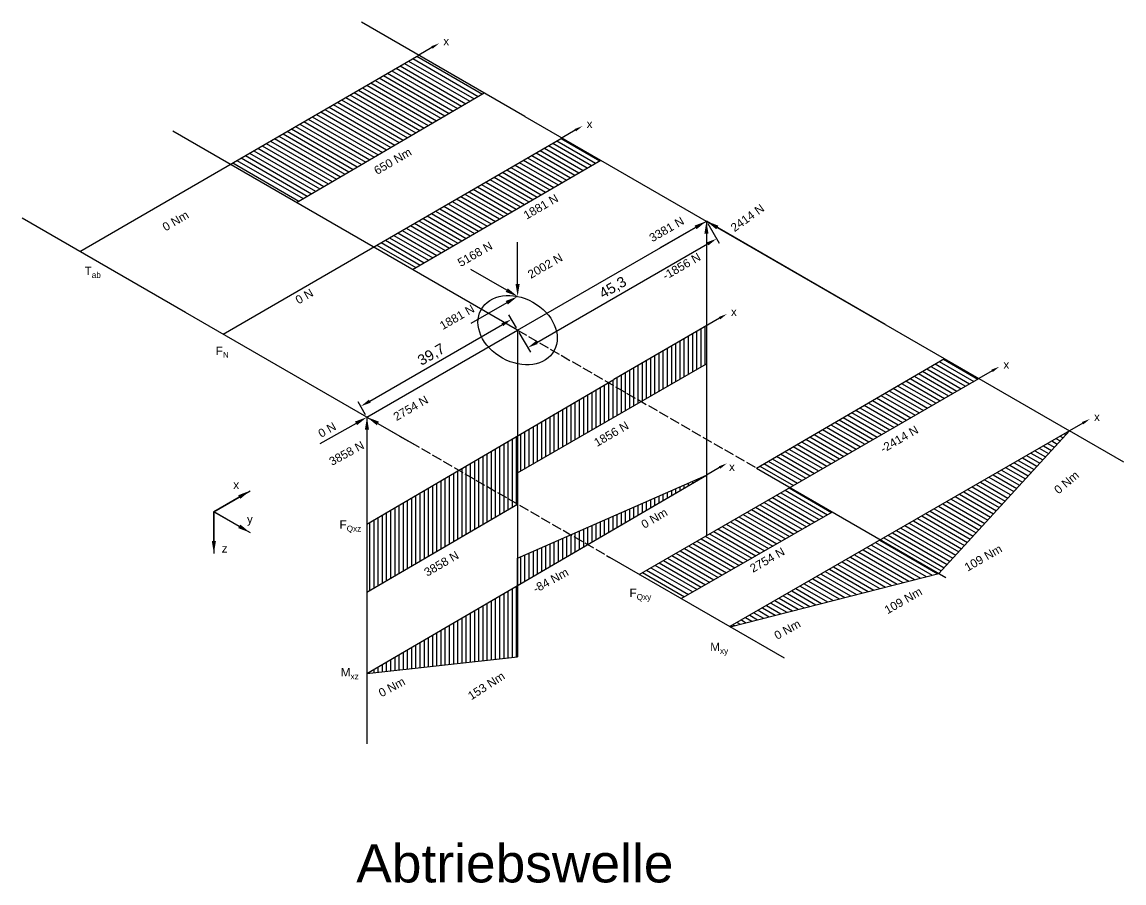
# Model space of a CAD drawing. Header units: millimetres. Extents: x 1371 to 2336, y 863 to 1092.
# Drawn here: x 2073 to 2335.9, y 866.5 to 1071.8 of the extents above; entities that cross this region are included whole.
import ezdxf
from ezdxf import colors
from ezdxf.entities.mleader import LeaderData, LeaderLine
from ezdxf.math import Vec2, Vec3

# ---------------------------------------------------------------- set-up
doc = ezdxf.new("R2010")
doc.units = ezdxf.units.MM
doc.linetypes.add('ACAD_ISO02W100', pattern=[15, 12, -3])
doc.layers.add('Koordinatensystem', color=7, linetype='Continuous', true_color=0xffffff)
for name, color, linetype in [('Lagerkräfte', 10, 'Continuous'), ('Momente', 1, 'Continuous'), ('Normalkräfte', 104, 'Continuous'), ('Querkräfte', 104, 'Continuous')]:
    doc.layers.add(name, color=color, linetype=linetype)
doc.styles.get("Standard").update_dxf_attribs({"font": 'arial.ttf'})
doc.dimstyles.new('ISO-25', dxfattribs={"dimtxt": 2.5, "dimasz": 2.5, "dimexe": 1.25, "dimexo": 0.625, "dimtad": 1, "dimtxsty": 'Standard', "dimcen": 2.5, "dimadec": 0, "dimazin": 0, "dimtfac": 1, "dimtmove": 0, "dimatfit": 3, "dimfxl": 1, "dimarcsym": 0})
pattern_1 = [(150, (0, 0), (-0.5, -0.8660254), [])]
pattern_2 = [(90, (0, 0), (-1, 6e-17), [])]

# ---------------------------------------------------------------- blocks, each defined once
blk = doc.blocks.new('*D9')
at = {"color": 0, "lineweight": -2, "transparency": 16777216}
for p, q in [((2190.94, 998.86), (2189.14, 1001.97)), ((2155.99, 981.39), (2187.6, 999.64)), ((2155, 978.11), (2153.2, 981.22))]:
    blk.add_line(p, q, dxfattribs=at)
at = {"color": 0, "transparency": 16777216}
for points in [[(2187.39, 1000), (2187.81, 999.28), (2189.76, 1000.89)], [(2155.78, 981.75), (2156.2, 981.03), (2153.82, 980.14)]]:
    blk.add_solid(points, dxfattribs=at)
at = {"layer": 'Defpoints', "color": 0, "transparency": 16777216}
for p in [(2189.76, 1000.89), (2191.25, 998.32), (2155.31, 977.57)]:
    blk.add_point(p, dxfattribs=at)
at = {"color": 0, "transparency": 16777216, "insert": (2170.73, 992.36), "char_height": 2.5, "attachment_point": 5, "rotation": 30}
blk.add_mtext('39,7', dxfattribs=at)
blk = doc.blocks.new('*D10')
at = {"color": 0, "lineweight": -2, "transparency": 16777216}
for p, q in [((2236.59, 1023.78), (2239.32, 1019.05)), ((2195.83, 995.38), (2236.53, 1018.88)), ((2191.56, 997.78), (2194.29, 993.05))]:
    blk.add_line(p, q, dxfattribs=at)
at = {"color": 0, "transparency": 16777216}
for points in [[(2236.32, 1019.24), (2236.74, 1018.52), (2238.7, 1020.13)], [(2195.62, 995.74), (2196.04, 995.02), (2193.67, 994.13)]]:
    blk.add_solid(points, dxfattribs=at)
at = {"layer": 'Defpoints', "color": 0, "transparency": 16777216}
for p in [(2236.28, 1024.32), (2238.7, 1020.13), (2191.25, 998.32)]:
    blk.add_point(p, dxfattribs=at)
at = {"color": 0, "transparency": 16777216, "insert": (2214.04, 1008.35), "char_height": 2.5, "attachment_point": 5, "rotation": 30}
blk.add_mtext('45,3', dxfattribs=at)

msp = doc.modelspace()

# ---------------------------------------------------------------- hatches: boundary and pattern name
at = {"layer": 'Momente'}
h = msp.add_hatch(dxfattribs=at)
h.set_pattern_fill('_USER', color=256, angle=150, pattern_type=0)
h.set_pattern_definition([(150, (37.9946, 19.3884), (-0.5, -0.8660254), [])])
h.paths.add_polyline_path([(2183.304, 1054.907), (2167.668, 1063.934), (2122.71, 1037.891), (2138.485, 1028.783)])
h = msp.add_hatch(dxfattribs=at)
h.set_pattern_fill('_USER', color=256, angle=150, pattern_type=0)
h.set_pattern_definition(pattern_1)
h.paths.add_polyline_path([(2291.751, 940.295), (2277.826, 948.334), (2241.867, 927.595), (2241.91, 927.57)])
h.paths.add_polyline_path([(2277.826, 948.334), (2291.751, 940.295), (2322.884, 974.32)])
h = msp.add_hatch(dxfattribs=at)
h.set_pattern_fill('_USER', color=256, angle=90, pattern_type=0)
h.set_pattern_definition(pattern_2)
h.paths.add_polyline_path([(2191.248, 937.417), (2155.308, 916.415), (2191.248, 920.386)])
h.paths.add_polyline_path([(2207.95, 947.177), (2203.9, 949.516), (2191.248, 943.961), (2191.248, 937.417)])
h.paths.add_polyline_path([(2236.281, 963.733), (2203.9, 949.516), (2207.95, 947.177)])
at = {"layer": 'Normalkräfte'}
h = msp.add_hatch(dxfattribs=at)
h.set_pattern_fill('_USER', color=256, angle=150, pattern_type=0)
h.set_pattern_definition(pattern_1)
h.paths.add_polyline_path([(2211.077, 1038.872), (2201.853, 1044.197), (2156.895, 1018.154), (2166.197, 1012.784)])
at = {"layer": 'Querkräfte'}
h = msp.add_hatch(dxfattribs=at)
h.set_pattern_fill('_USER', color=256, angle=90, pattern_type=0)
h.set_pattern_definition(pattern_2)
h.paths.add_polyline_path([(2220.698, 981.317), (2212.908, 985.815), (2191.248, 973.118), (2191.248, 964.304)])
h.paths.add_polyline_path([(2236.281, 990.319), (2236.281, 999.362), (2214.198, 986.57), (2212.908, 985.815), (2220.698, 981.317)])
h.paths.add_polyline_path([(2191.248, 956.82), (2177.24, 964.908), (2155.308, 952.052), (2155.308, 935.82)])
h.paths.add_polyline_path([(2191.248, 973.118), (2177.24, 964.908), (2191.248, 956.82)])
h = msp.add_hatch(dxfattribs=at)
h.set_pattern_fill('_USER', color=256, angle=150, pattern_type=0)
h.set_pattern_definition(pattern_1)
h.paths.add_polyline_path([(2301.276, 986.795), (2293.029, 991.557), (2248.202, 965.438), (2256.219, 960.809)])
h.paths.add_polyline_path([(2256.219, 960.809), (2220.26, 940.07), (2230.29, 934.28), (2266.339, 954.966)])

# ---------------------------------------------------------------- linework, layer by layer
for p, q in [((2086.83, 1017.106), (2167.668, 1063.934)), ((2138.485, 1028.783), (2183.304, 1054.907)), ((2192.98, 1049.32), (2322.884, 974.32)), ((2166.197, 1012.784), (2211.077, 1038.872)), ((2278.94, 999.691), (2236.281, 1024.32)), ((2236.281, 1024.32), (2236.281, 949.31)), ((2155.308, 977.57), (2112.007, 1002.57)), ((2191.248, 998.32), (2191.248, 920.386)), ((2248.202, 965.438), (2293.029, 991.557)), ((2191.248, 964.304), (2236.281, 990.319)), ((2155.308, 977.57), (2155.308, 899.636)), ((2322.884, 974.32), (2241.867, 927.595)), ((2291.751, 940.295), (2322.884, 974.32)), ((2155.308, 916.415), (2236.281, 963.733)), ((2191.248, 943.961), (2236.281, 963.733)), ((2155.308, 935.82), (2191.248, 956.82)), ((2230.29, 934.28), (2266.339, 954.966)), ((2241.91, 927.57), (2213.267, 944.108)), ((2241.91, 927.57), (2291.751, 940.295)), ((2155.308, 916.415), (2191.248, 920.386))]:
    msp.add_line(p, q)
for points in [[(2192.98, 1049.32), (2154.009, 1071.82)], [(2191.248, 998.32), (2108.976, 1045.82)], [(2121.015, 997.369), (2201.853, 1044.197)], [(2112.007, 1002.57), (2073.036, 1025.07)], [(2155.308, 977.57), (2191.248, 998.32), (2236.281, 1024.32)], [(2155.308, 952.052), (2214.198, 986.57)], [(2220.26, 940.07), (2301.276, 986.795)], [(2335.874, 966.82), (2322.884, 974.32)], [(2248.202, 965.438), (2293.406, 939.339)], [(2254.901, 920.07), (2241.91, 927.57)]]:
    msp.add_lwpolyline(points)
at = {"linetype": 'ACAD_ISO02W100', "ltscale": 0.2}
for points in [[(2191.248, 998.32), (2248.202, 965.438)], [(2155.308, 977.57), (2213.267, 944.108)]]:
    msp.add_lwpolyline(points, dxfattribs=at)
msp.add_ellipse((2191.248, 998.32), major_axis=(-8.66, 5), ratio=0.7605656, start_param=3.1619845, end_param=9.4451698)
at = {"layer": 'Defpoints'}
msp.add_line((2191.248, 920.386), (2191.248, 943.961), dxfattribs=at)
at = {"layer": 'Koordinatensystem'}
for points in [[(2118.795, 955.018), (2127.455, 960.018)], [(2118.795, 955.018), (2127.455, 950.018)], [(2118.795, 955.018), (2118.795, 945.018)]]:
    msp.add_lwpolyline(points, dxfattribs=at)

# ---------------------------------------------------------------- texts
at = {"char_height": 2, "attachment_point": 1, "line_spacing_factor": 0.263489}
for insert in [(2173.518, 1068.26), (2207.703, 1048.523), (2242.131, 1003.697), (2307.126, 991.121), (2328.734, 978.646), (2241.674, 966.732)]:
    msp.add_mtext_dynamic_manual_height_columns('x', width=0.70778, gutter_width=45.543, heights=[0], dxfattribs=dict(at, insert=insert))
at = {"char_height": 2, "attachment_point": 1}
for s, insert in [('\\A1;T{\\H0.7x;\\S^ ab;}', (2087.955, 1013.466)), ('\\A1;F{\\H0.7x;\\S^ N;}', (2119.236, 994.401)), ('\\A1;F{\\H0.7x;\\S^ Qxz;}', (2148.765, 952.958)), ('\\A1;F{\\H0.7x;\\S^ Qxy;}', (2217.935, 936.65)), ('\\A1;M{\\H0.7x;\\S^ xy;}', (2237.188, 923.773)), ('\\A1;M{\\H0.7x;\\S^ xz;}', (2149.062, 917.708))]:
    msp.add_mtext_dynamic_manual_height_columns(s, width=5.28207, gutter_width=45.543, heights=[0], dxfattribs=dict(at, insert=insert))
at = {"layer": 'Defpoints', "insert": (2152.753, 875.689), "char_height": 9.10853, "attachment_point": 1}
msp.add_mtext_dynamic_manual_height_columns('Abtriebswelle', width=87.07401, gutter_width=45.543, heights=[0], dxfattribs=at)
at = {"layer": 'Koordinatensystem'}
for s, p in [('x', (2123.422, 960.446)), ('y', (2126.682, 952.253)), ('z', (2120.657, 945.245))]:
    msp.add_text(s, height=2, dxfattribs=at).set_placement(p)
at = {"layer": 'Lagerkräfte', "char_height": 2, "attachment_point": 1}
for s, width, insert, rotation in [('2414 N', 10.09857, (2241.821, 1023.289), 35.7784), ('3381 N', 10.0565, (2222.374, 1020.997), 30), ('5168 N', 9.62153, (2176.675, 1015.076), 30), ('2002 N', 14.71992, (2193.402, 1012.261), 30), ('-1856 N', 12.01258, (2225.535, 1011.938), 30), ('1881 N', 9.81297, (2172.384, 1000.055), 30), ('2754 N', 10.27589, (2161.343, 978.338), 30), ('0 N', 9.55939, (2143.403, 974.338), 29.58826), ('3858 N', 10.05405, (2146.004, 967.674), 28.61597)]:
    msp.add_mtext_dynamic_manual_height_columns(s, width=width, gutter_width=45.543, heights=[0], dxfattribs=dict(at, insert=insert, rotation=rotation))
at = {"layer": 'Momente', "char_height": 2, "attachment_point": 1}
for s, width, insert, rotation in [('650 Nm', 13.58435, (2156.715, 1037.045), 30.08304), ('0 Nm', 8.19154, (2106.265, 1023.573), 30.38783), ('0 Nm', 8.25066, (2318.967, 960.616), 40.13436), ('0 Nm', 8.19154, (2220.461, 952.626), 30.30095), ('109 Nm', 15.49082, (2297.567, 942.418), 29.97351), ('-84 Nm', 15.49082, (2194.617, 937.302), 28.71052), ('109 Nm', 15.49082, (2278.475, 932.241), 29.84911), ('0 Nm', 8.05171, (2252.176, 926.147), 29.2697), ('0 Nm', 9.37511, (2157.815, 912.467), 28.3904), ('153 Nm', 15.49082, (2179.109, 911.684), 32.68138)]:
    msp.add_mtext_dynamic_manual_height_columns(s, width=width, gutter_width=45.543, heights=[0], dxfattribs=dict(at, insert=insert, rotation=rotation))
at = {"layer": 'Normalkräfte', "char_height": 2, "attachment_point": 1}
for s, insert, rotation in [('1881 N', (2192.378, 1026.377), 30.16912), ('0 N', (2137.98, 1006.165), 30.08304)]:
    msp.add_mtext_dynamic_manual_height_columns(s, width=10.12337, gutter_width=45.543, heights=[0], dxfattribs=dict(at, insert=insert, rotation=rotation))
at = {"layer": 'Querkräfte', "char_height": 2, "attachment_point": 1}
for s, insert, rotation in [('1856 N', (2209.184, 972.168), 30.07952), ('-2414 N', (2277.462, 970.686), 30.16953), ('2754 N', (2246.379, 942.149), 29.84911), ('3858 N', (2168.662, 941.211), 30.29808)]:
    msp.add_mtext_dynamic_manual_height_columns(s, width=11.88063, gutter_width=45.543, heights=[0], dxfattribs=dict(at, insert=insert, rotation=rotation))

# ---------------------------------------------------------------- dimensions: what is measured, and where the dimension line sits
dim = msp.add_linear_dim(base=(2238.698, 1020.134), p1=(2191.248, 998.32), p2=(2236.281, 1024.32), angle=30, text='45,3', dimstyle='ISO-25')
dim.commit()
dim.dimension.update_dxf_attribs({"geometry": '*D10', "text_midpoint": (2215.101, 1006.51), "dimtype": 161})
dim = msp.add_aligned_dim(p1=(2155.308, 977.57), p2=(2191.248, 998.32), distance=2.968, text='39,7', dimstyle='ISO-25')
dim.commit()
dim.dimension.update_dxf_attribs({"geometry": '*D9', "text_midpoint": (2170.73, 992.358)})

# ---------------------------------------------------------------- leaders
ml = msp.add_multileader_mtext('Standard')
ml.set_content('', color=256)
ml.set_leader_properties()
ml.build(insert=Vec2(0, 0))
ml.multileader.update_dxf_attribs({"has_dogleg": 0, "arrow_head_size": 2})
ctx = ml.context
ctx.base_point, ctx.arrow_head_size, ctx.plane_origin, ctx.plane_x_axis, ctx.plane_y_axis = Vec3(2164.204, 1061.934), 2, Vec3(2145.615, 1062.405), Vec3(0.8660464, 0.4999636), Vec3(-0.4999636, 0.8660464)
ctx.text_align_type = 2
notes = []
notes.append((ctx, [(0, (1, 1, 0), (2174.597, 1067.934), (-0.8660464, -0.4999636), 8, [(0, [(2172.549, 1066.753)], 0, [])])]))
ctx.mtext.insert, ctx.mtext.text_direction, ctx.mtext.rotation, ctx.mtext.alignment, ctx.mtext.flow_direction = Vec3(2164.936, 1064.666), Vec3(0.8660464, 0.4999636), 0.5235568, 3, 5
ml = msp.add_multileader_mtext('Standard')
ml.set_content('', color=256)
ml.set_leader_properties()
ml.build(insert=Vec2(0, 0))
ml.multileader.update_dxf_attribs({"has_dogleg": 0, "arrow_head_size": 2})
ctx = ml.context
ctx.base_point, ctx.arrow_head_size, ctx.plane_origin, ctx.plane_x_axis, ctx.plane_y_axis = Vec3(2198.389, 1042.198), 2, Vec3(2179.8, 1042.669), Vec3(0.8660464, 0.4999636), Vec3(-0.4999636, 0.8660464)
ctx.text_align_type = 2
notes.append((ctx, [(0, (1, 1, 0), (2208.782, 1048.197), (-0.8660464, -0.4999636), 8, [(0, [(2206.734, 1047.016)], 0, [])])]))
ctx.mtext.insert, ctx.mtext.text_direction, ctx.mtext.rotation, ctx.mtext.alignment, ctx.mtext.flow_direction = Vec3(2199.121, 1044.93), Vec3(0.8660464, 0.4999636), 0.5235568, 3, 5
ml = msp.add_multileader_mtext('Standard')
ml.set_content('', color=256)
ml.set_leader_properties()
ml.build(insert=Vec2(0, 0))
ml.multileader.update_dxf_attribs({"has_dogleg": 0, "arrow_head_size": 2})
ctx = ml.context
ctx.base_point, ctx.arrow_head_size, ctx.plane_origin, ctx.plane_x_axis, ctx.plane_y_axis = Vec3(2210.733, 984.57), 2, Vec3(2214.228, 997.792), Vec3(0.8660464, 0.4999636), Vec3(-0.4999636, 0.8660464)
ctx.text_align_type = 2
notes.append((ctx, [(0, (1, 1, 0), (2221.126, 990.57), (-0.8660464, -0.4999636), 8, [(0, [(2241.162, 1002.189)], 0, [])])]))
ctx.mtext.insert, ctx.mtext.text_direction, ctx.mtext.rotation, ctx.mtext.alignment, ctx.mtext.flow_direction = Vec3(2211.466, 987.302), Vec3(0.8660464, 0.4999636), 0.5235568, 3, 5
ml = msp.add_multileader_mtext('Standard')
ml.set_content('', color=256)
ml.set_leader_properties()
ml.build(insert=Vec2(0, 0))
ml.multileader.update_dxf_attribs({"has_dogleg": 0, "arrow_head_size": 2})
ctx = ml.context
ctx.base_point, ctx.arrow_head_size, ctx.plane_origin, ctx.plane_x_axis, ctx.plane_y_axis = Vec3(2297.812, 984.796), 2, Vec3(2279.223, 985.267), Vec3(0.8660464, 0.4999636), Vec3(-0.4999636, 0.8660464)
ctx.text_align_type = 2
notes.append((ctx, [(0, (1, 1, 0), (2308.205, 990.795), (-0.8660464, -0.4999636), 8, [(0, [(2306.157, 989.614)], 0, [])])]))
ctx.mtext.insert, ctx.mtext.text_direction, ctx.mtext.rotation, ctx.mtext.alignment, ctx.mtext.flow_direction = Vec3(2298.544, 987.528), Vec3(0.8660464, 0.4999636), 0.5235568, 3, 5
ml = msp.add_multileader_mtext('Standard')
ml.set_content('', color=256)
ml.set_leader_properties()
ml.build(insert=Vec2(0, 0))
ml.multileader.update_dxf_attribs({"has_dogleg": 0, "arrow_head_size": 2})
ctx = ml.context
ctx.base_point, ctx.arrow_head_size, ctx.plane_origin, ctx.plane_x_axis, ctx.plane_y_axis = Vec3(2319.42, 972.32), 2, Vec3(2300.83, 972.792), Vec3(0.8660464, 0.4999636), Vec3(-0.4999636, 0.8660464)
ctx.text_align_type = 2
notes.append((ctx, [(0, (1, 1, 0), (2329.812, 978.32), (-0.8660464, -0.4999636), 8, [(0, [(2327.765, 977.139)], 0, [])])]))
ctx.mtext.insert, ctx.mtext.text_direction, ctx.mtext.rotation, ctx.mtext.alignment, ctx.mtext.flow_direction = Vec3(2320.152, 975.052), Vec3(0.8660464, 0.4999636), 0.5235568, 3, 5
ml = msp.add_multileader_mtext('Standard')
ml.set_content('', color=256)
ml.set_leader_properties()
ml.build(insert=Vec2(0, 0))
ml.multileader.update_dxf_attribs({"has_dogleg": 0, "arrow_head_size": 2})
ctx = ml.context
ctx.base_point, ctx.arrow_head_size, ctx.plane_origin, ctx.plane_x_axis, ctx.plane_y_axis = Vec3(2232.817, 961.734), 2, Vec3(2214.228, 962.154), Vec3(0.8660464, 0.4999636), Vec3(-0.4999636, 0.8660464)
ctx.text_align_type = 2
notes.append((ctx, [(0, (1, 1, 0), (2243.21, 967.733), (-0.8660464, -0.4999636), 8, [(0, [(2241.162, 966.552)], 0, [])])]))
ctx.mtext.insert, ctx.mtext.text_direction, ctx.mtext.rotation, ctx.mtext.alignment, ctx.mtext.flow_direction = Vec3(2233.549, 964.466), Vec3(0.8660464, 0.4999636), 0.5235568, 3, 5
at = {"layer": 'Koordinatensystem'}
ml = msp.add_multileader_mtext('Standard', dxfattribs=at)
ml.set_content('', color=256)
ml.set_leader_properties()
ml.build(insert=Vec2(0, 0))
ml.multileader.update_dxf_attribs({"has_dogleg": 0, "arrow_head_size": 3})
ctx = ml.context
ctx.base_point, ctx.arrow_head_size, ctx.plane_origin = Vec3(2114.795, 955.018), 3, Vec3(2132.922, 964.062)
ctx.text_align_type = 2
notes.append((ctx, [(0, (1, 1, 0), (2126.795, 955.018), (-1, 0), 8, [(0, [(2127.455, 960.018)], 0, [])])]))
ctx.mtext.insert, ctx.mtext.alignment, ctx.mtext.flow_direction = Vec3(2116.795, 957.018), 3, 5
ml = msp.add_multileader_mtext('Standard', dxfattribs=at)
ml.set_content('', color=256)
ml.set_leader_properties()
ml.build(insert=Vec2(0, 0))
ml.multileader.update_dxf_attribs({"has_dogleg": 0, "arrow_head_size": 3})
ctx = ml.context
ctx.base_point, ctx.arrow_head_size, ctx.plane_origin = Vec3(2118.795, 955.018), 3, Vec3(2114.792, 955.272)
notes.append((ctx, [(0, (1, 1, 0), (2110.795, 955.018), (1, 0), 8, [(0, [(2118.795, 945.018)], 0, [])])]))
ctx.mtext.insert, ctx.mtext.flow_direction = Vec3(2120.795, 957.018), 5
ml = msp.add_multileader_mtext('Standard', dxfattribs=at)
ml.set_content('', color=256)
ml.set_leader_properties()
ml.build(insert=Vec2(0, 0))
ml.multileader.update_dxf_attribs({"has_dogleg": 0, "arrow_head_size": 3})
ctx = ml.context
ctx.base_point, ctx.arrow_head_size, ctx.plane_origin = Vec3(2114.795, 955.018), 3, Vec3(2127.455, 950.018)
ctx.text_align_type = 2
notes.append((ctx, [(0, (1, 1, 0), (2126.795, 955.018), (-1, 0), 8, [(0, [(2127.455, 950.018)], 0, [])])]))
ctx.mtext.insert, ctx.mtext.alignment, ctx.mtext.flow_direction = Vec3(2116.795, 957.018), 3, 5
at = {"layer": 'Lagerkräfte'}
ml = msp.add_multileader_mtext('Standard', dxfattribs=at)
ml.set_content('', color=256)
ml.set_leader_properties()
ml.build(insert=Vec2(0, 0))
ml.multileader.update_dxf_attribs({"has_dogleg": 0, "arrow_head_size": 3})
ctx = ml.context
ctx.base_point, ctx.arrow_head_size, ctx.plane_origin, ctx.plane_x_axis, ctx.plane_y_axis = Vec3(2221.635, 1015.864), 3, Vec3(2231.43, 1032.723), Vec3(0.8660254, 0.5), Vec3(-0.5, 0.8660254)
ctx.text_align_type = 2
notes.append((ctx, [(0, (1, 1, 0), (2232.027, 1021.864), (-0.8660254, -0.5), 8, [(0, [(2236.281, 1024.32)], 0, [])])]))
ctx.mtext.insert, ctx.mtext.text_direction, ctx.mtext.rotation, ctx.mtext.alignment, ctx.mtext.flow_direction = Vec3(2222.367, 1018.596), Vec3(0.8660254, 0.5), 0.5235988, 3, 5
ml = msp.add_multileader_mtext('Standard', dxfattribs=at)
ml.set_content('', color=256)
ml.set_leader_properties()
ml.build(insert=Vec2(0, 0))
ml.multileader.update_dxf_attribs({"has_dogleg": 0, "arrow_head_size": 3})
ctx = ml.context
ctx.base_point, ctx.arrow_head_size, ctx.plane_origin, ctx.plane_x_axis, ctx.plane_y_axis = Vec3(2236.31, 1007.408), 3, Vec3(2226.579, 1024.251), Vec3(-0.0071861, 0.9999742), Vec3(-0.9999742, -0.0071861)
ctx.text_align_type = 2
notes.append((ctx, [(0, (1, 1, 0), (2236.224, 1019.408), (0.0071861, -0.9999742), 8, [(0, [(2236.281, 1024.32)], 0, [])])]))
ctx.mtext.insert, ctx.mtext.text_direction, ctx.mtext.rotation, ctx.mtext.alignment, ctx.mtext.flow_direction = Vec3(2234.296, 1009.393), Vec3(-0.0071861, 0.9999742), 1.5779825, 3, 5
ml = msp.add_multileader_mtext('Standard', dxfattribs=at)
ml.set_content('', color=256)
ml.set_leader_properties()
ml.build(insert=Vec2(0, 0))
ml.multileader.update_dxf_attribs({"has_dogleg": 0, "arrow_head_size": 3})
ctx = ml.context
ctx.base_point, ctx.arrow_head_size, ctx.plane_origin, ctx.plane_x_axis, ctx.plane_y_axis = Vec3(2250.942, 1015.889), 3, Vec3(2231.491, 1015.883), Vec3(-0.8695961, 0.4937638), Vec3(-0.4937638, -0.8695961)
ctx.text_align_type = 2
notes.append((ctx, [(0, (1, 1, 0), (2240.507, 1021.814), (0.8695961, -0.4937638), 8, [(0, [(2236.281, 1024.32)], 0, [])])]))
ctx.mtext.insert, ctx.mtext.text_direction, ctx.mtext.rotation, ctx.mtext.alignment, ctx.mtext.flow_direction = Vec3(2248.216, 1015.137), Vec3(-0.8695961, 0.4937638), 2.62518, 3, 5
at = {"layer": 'Lagerkräfte', "lineweight": 13}
ml = msp.add_multileader_mtext('Standard', dxfattribs=at)
ml.set_content('', color=256)
ml.set_leader_properties()
ml.build(insert=Vec2(0, 0))
ml.multileader.update_dxf_attribs({"has_dogleg": 0, "arrow_head_size": 3})
ctx = ml.context
ctx.base_point, ctx.arrow_head_size, ctx.plane_origin, ctx.plane_x_axis, ctx.plane_y_axis = Vec3(2191.219, 1023.274), 3, Vec3(2200.95, 1006.431), Vec3(0.0071861, -0.9999742), Vec3(0.9999742, 0.0071861)
ctx.text_align_type = 2
notes.append((ctx, [(0, (1, 1, 0), (2191.305, 1011.274), (-0.0071861, 0.9999742), 8, [(0, [(2191.248, 1006.361)], 0, [])])]))
ctx.mtext.insert, ctx.mtext.text_direction, ctx.mtext.rotation, ctx.mtext.alignment, ctx.mtext.flow_direction = Vec3(2193.234, 1021.288), Vec3(0.0071861, -0.9999742), 4.7195751, 3, 5
at = {"layer": 'Lagerkräfte'}
ml = msp.add_multileader_mtext('Standard', dxfattribs=at)
ml.set_content('', color=256)
ml.set_leader_properties()
ml.build(insert=Vec2(0, 0))
ml.multileader.update_dxf_attribs({"has_dogleg": 0, "arrow_head_size": 3})
ctx = ml.context
ctx.base_point, ctx.arrow_head_size, ctx.plane_origin, ctx.plane_x_axis, ctx.plane_y_axis = Vec3(2176.587, 1014.793), 3, Vec3(2196.039, 1014.799), Vec3(0.8695961, -0.4937638), Vec3(0.4937638, 0.8695961)
notes.append((ctx, [(0, (1, 1, 0), (2187.022, 1008.868), (-0.8695961, 0.4937638), 8, [(0, [(2191.248, 1006.361)], 0, [])])]))
ctx.mtext.insert, ctx.mtext.text_direction, ctx.mtext.rotation, ctx.mtext.flow_direction = Vec3(2179.314, 1015.544), Vec3(0.8695961, -0.4937638), 5.7667727, 5
ml = msp.add_multileader_mtext('Standard', dxfattribs=at)
ml.set_content('', color=256)
ml.set_leader_properties()
ml.build(insert=Vec2(0, 0))
ml.multileader.update_dxf_attribs({"has_dogleg": 0, "arrow_head_size": 3})
ctx = ml.context
ctx.base_point, ctx.arrow_head_size, ctx.plane_origin, ctx.plane_x_axis, ctx.plane_y_axis = Vec3(2176.616, 997.88), 3, Vec3(2186.337, 1014.729), Vec3(0.86241, 0.5062104), Vec3(-0.5062104, 0.86241)
ctx.text_align_type = 2
notes.append((ctx, [(0, (1, 1, 0), (2186.965, 1003.955), (-0.86241, -0.5062104), 8, [(0, [(2191.248, 1006.361)], 0, [])])]))
ctx.mtext.insert, ctx.mtext.text_direction, ctx.mtext.rotation, ctx.mtext.alignment, ctx.mtext.flow_direction = Vec3(2177.328, 1000.618), Vec3(0.86241, 0.5062104), 0.5307849, 3, 5
ml = msp.add_multileader_mtext('Standard', dxfattribs=at)
ml.set_content('', color=256)
ml.set_leader_properties()
ml.build(insert=Vec2(0, 0))
ml.multileader.update_dxf_attribs({"has_dogleg": 0, "arrow_head_size": 3})
ctx = ml.context
ctx.base_point, ctx.arrow_head_size, ctx.plane_origin, ctx.plane_x_axis, ctx.plane_y_axis = Vec3(2140.615, 969.195), 3, Vec3(2150.457, 985.973), Vec3(0.8660254, 0.5), Vec3(-0.5, 0.8660254)
ctx.text_align_type = 2
notes.append((ctx, [(0, (1, 1, 0), (2151.007, 975.195), (-0.8660254, -0.5), 8, [(0, [(2155.308, 977.57)], 0, [])])]))
ctx.mtext.insert, ctx.mtext.text_direction, ctx.mtext.rotation, ctx.mtext.alignment, ctx.mtext.flow_direction = Vec3(2141.347, 971.927), Vec3(0.8660254, 0.5), 0.5235988, 3, 5
ml = msp.add_multileader_mtext('Standard', dxfattribs=at)
ml.set_content('', color=256)
ml.set_leader_properties()
ml.build(insert=Vec2(0, 0))
ml.multileader.update_dxf_attribs({"has_dogleg": 0, "arrow_head_size": 3})
ctx = ml.context
ctx.base_point, ctx.arrow_head_size, ctx.plane_origin, ctx.plane_x_axis, ctx.plane_y_axis = Vec3(2155.337, 960.658), 3, Vec3(2145.606, 977.501), Vec3(-0.0071861, 0.9999742), Vec3(-0.9999742, -0.0071861)
ctx.text_align_type = 2
notes.append((ctx, [(0, (1, 1, 0), (2155.25, 972.658), (0.0071861, -0.9999742), 8, [(0, [(2155.308, 977.57)], 0, [])])]))
ctx.mtext.insert, ctx.mtext.text_direction, ctx.mtext.rotation, ctx.mtext.alignment, ctx.mtext.flow_direction = Vec3(2153.322, 962.643), Vec3(-0.0071861, 0.9999742), 1.5779825, 3, 5
ml = msp.add_multileader_mtext('Standard', dxfattribs=at)
ml.set_content('', color=256)
ml.set_leader_properties()
ml.build(insert=Vec2(0, 0))
ml.multileader.update_dxf_attribs({"has_dogleg": 0, "arrow_head_size": 3})
ctx = ml.context
ctx.base_point, ctx.arrow_head_size, ctx.plane_origin, ctx.plane_x_axis, ctx.plane_y_axis = Vec3(2169.969, 969.139), 3, Vec3(2150.517, 969.133), Vec3(-0.8695961, 0.4937638), Vec3(-0.4937638, -0.8695961)
ctx.text_align_type = 2
notes.append((ctx, [(0, (1, 1, 0), (2159.534, 975.064), (0.8695961, -0.4937638), 8, [(0, [(2155.308, 977.57)], 0, [])])]))
ctx.mtext.insert, ctx.mtext.text_direction, ctx.mtext.rotation, ctx.mtext.alignment, ctx.mtext.flow_direction = Vec3(2167.242, 968.387), Vec3(-0.8695961, 0.4937638), 2.62518, 3, 5
for ctx, leaders in notes:
    for number, flags, end, landing, length, lines in leaders:
        leader = LeaderData()
        leader.index, (leader.has_last_leader_line, leader.has_dogleg_vector, leader.attachment_direction) = number, flags
        leader.last_leader_point, leader.dogleg_vector, leader.dogleg_length = Vec3(end), Vec3(landing), length
        for number, points, colour, breaks in lines:
            line = LeaderLine()
            line.index, line.vertices, line.color, line.breaks = number, Vec3.list(points), colors.encode_raw_color(colour), breaks
            leader.lines.append(line)
        ctx.leaders.append(leader)

doc.saveas('drawing.dxf')
